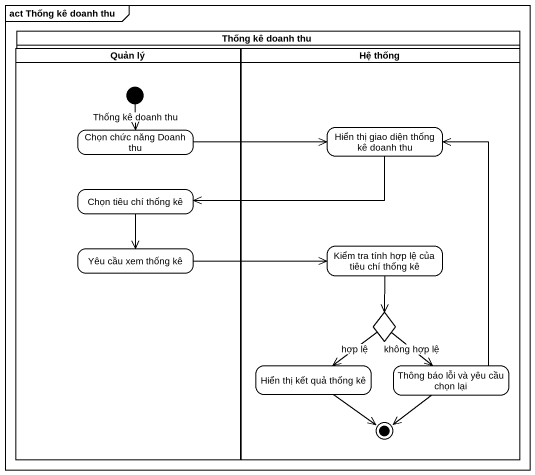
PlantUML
@startuml
mainframe act Thống kê doanh thu
hide empty description
state "Thống kê doanh thu" as Thống_kê_doanh_thu <<partition>> {
  state "Quản lý" as Quản_lý <<partition>> {
    state "Chọn chức năng Doanh thu" as Chọn_chức_năng_Doanh_thu
    state "Chọn tiêu chí thống kê" as Chọn_tiêu_chí_thống_kê
    state "Yêu cầu xem thống kê" as Yêu_cầu_xem_thống_kê
    [*] --> Chọn_chức_năng_Doanh_thu : Thống kê doanh thu
  }
  state "Hệ thống" as Hệ_thống <<partition>> {
    state "Hiển thị giao diện thống kê doanh thu" as Hiển_thị_giao_diện_thống_kê
    state "Kiểm tra tính hợp lệ của tiêu chí thống kê" as Kiểm_tra_tính_hợp_lệ_của
    state choice1 <<choice>>
    state "Hiển thị kết quả thống kê" as Hiển_thị_kết_quả_thống_kê
    state "Thông báo lỗi và yêu cầu chọn lại" as Thông_báo_lỗi_và_yêu_cầu
    Hiển_thị_kết_quả_thống_kê --> [*]
    Thông_báo_lỗi_và_yêu_cầu --> [*]
  }
}
Chọn_chức_năng_Doanh_thu -right-> Hiển_thị_giao_diện_thống_kê
Hiển_thị_giao_diện_thống_kê -left-> Chọn_tiêu_chí_thống_kê
Chọn_tiêu_chí_thống_kê --> Yêu_cầu_xem_thống_kê
Kiểm_tra_tính_hợp_lệ_của --> choice1
Yêu_cầu_xem_thống_kê -right-> Kiểm_tra_tính_hợp_lệ_của
choice1 --> Hiển_thị_kết_quả_thống_kê : hợp lệ
choice1 --> Thông_báo_lỗi_và_yêu_cầu : không hợp lệ
Thông_báo_lỗi_và_yêu_cầu -up-> Hiển_thị_giao_diện_thống_kê
@enduml
